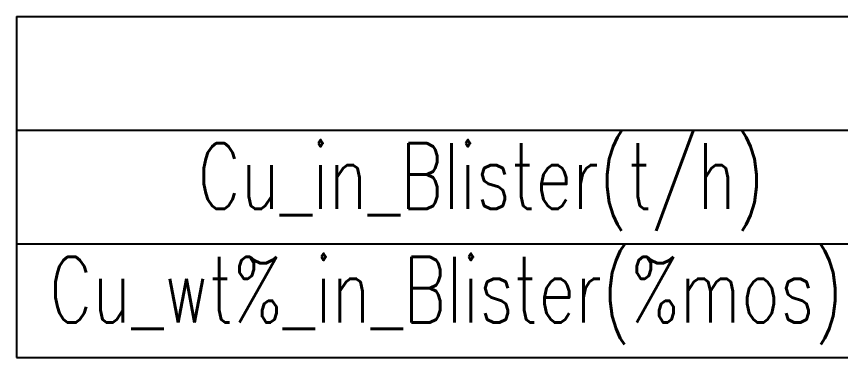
# Model space of a CAD drawing. Extents: x 0 to 420, y -1 to 297.
# Drawn here: x 171.2 to 234.1, y 71 to 97 of the extents above; entities that cross this region are included whole.
import ezdxf

# ---------------------------------------------------------------- set-up
doc = ezdxf.new("R2010")
doc.units = 0
doc.layers.add('SCD_ANN', color=14, linetype='CONTINUOUS')
doc.styles.get("Standard").update_dxf_attribs({"font": 'STANDARD'})

# ---------------------------------------------------------------- blocks, each defined once
blk = doc.blocks.new('ANNBLK_3')
at = {"layer": 'SCD_ANN', "linetype": 'CONTINUOUS'}
for p, q in [((0, 0), (0, -26)), ((0, 0), (117.52381, 0)), ((86.47619, 0), (86.47619, -26)), ((117.52381, 0), (117.52381, -26)), ((0, -8.666667), (117.52381, -8.666667)), ((0, -17.333333), (117.52381, -17.333333)), ((0, -26), (117.52381, -26))]:
    blk.add_line(p, q, dxfattribs=at)

msp = doc.modelspace()

# ---------------------------------------------------------------- block references
at = {"layer": 'SCD_ANN'}
ref = msp.add_blockref('ANNBLK_3', (171.225262, 96.964723), dxfattribs=at)
ref.add_attrib('ANNOT1', ' Cu_in_Blister(t/h) ', (182.558596, 82.298057), dxfattribs={"height": 5, "width": 0.8})
ref.add_attrib('ANNOT2', ' Cu_wt%_in_Blister(%mos) ', (171.225262, 73.63139), dxfattribs={"height": 5, "width": 0.8})
ref.add_attrib('ANNOT3', ' Product ', (257.701453, 90.964723), dxfattribs={"height": 5, "width": 0.8})
ref.add_attrib('ANNOT4', ' 315.21 ', (258.749072, 82.298057), dxfattribs={"height": 5, "width": 0.8})
ref.add_attrib('ANNOT5', ' 98.71 ', (260.653834, 73.63139), dxfattribs={"height": 5, "width": 0.8})

doc.saveas('drawing.dxf')
